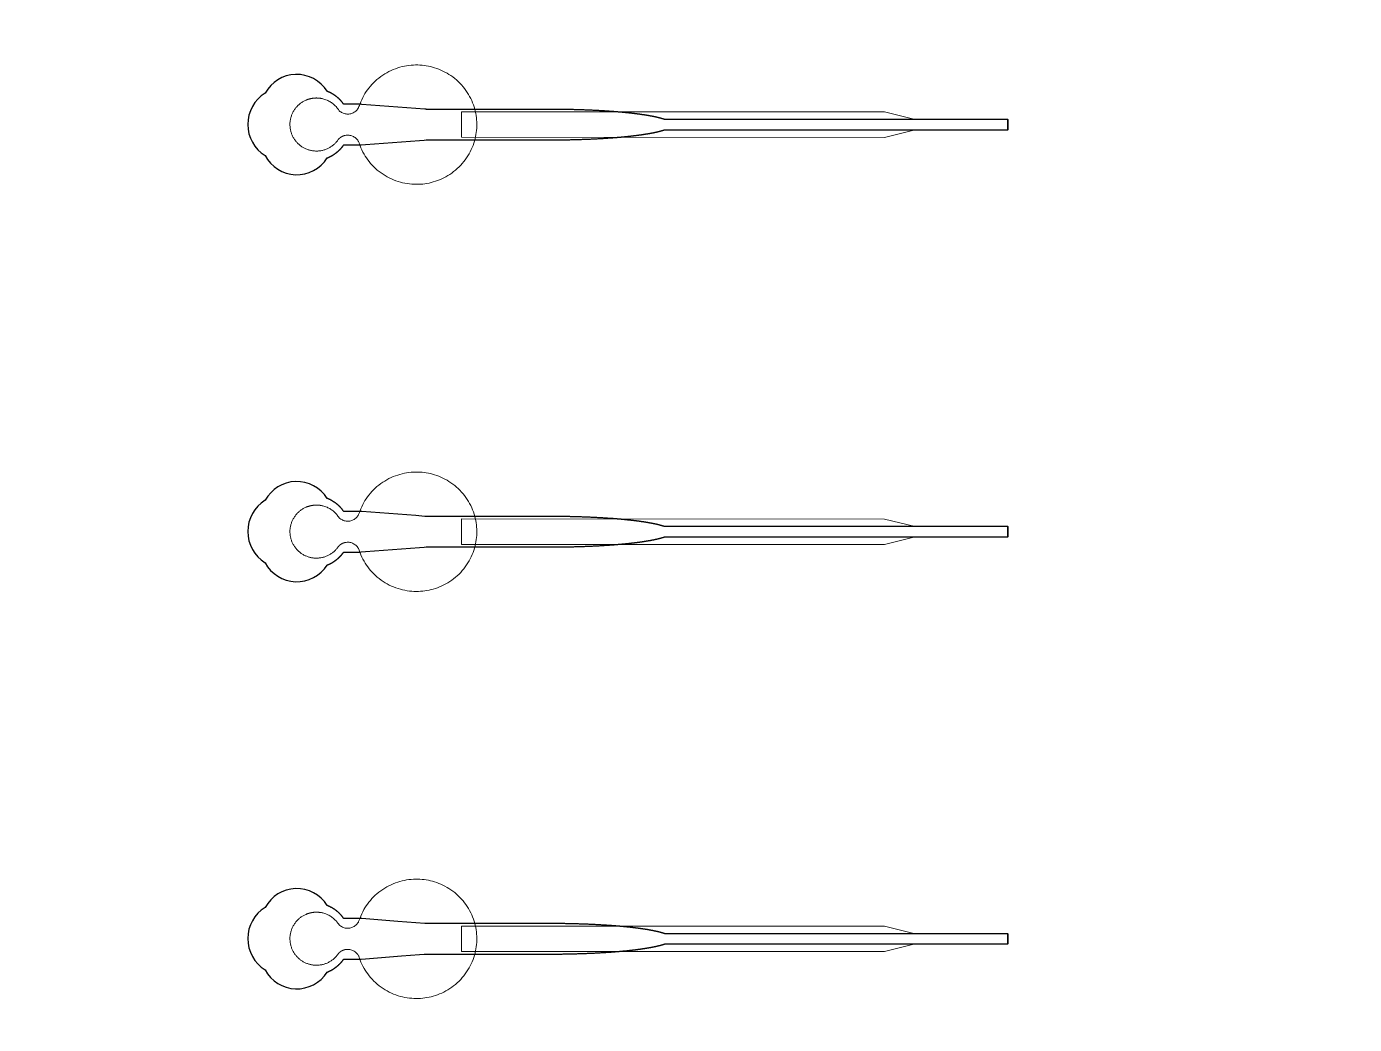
# Model space of a CAD drawing. Header units: inches. Extents: x -52997 to 52003, y -52254 to 52746.
# Drawn here: x 5746 to 12272, y 3389 to 8292 of the extents above; entities that cross this region are included whole.
import ezdxf

# ---------------------------------------------------------------- set-up
doc = ezdxf.new("R2010")
doc.units = ezdxf.units.IN
doc.header["$MEASUREMENT"] = 0
doc.layers.add('1', color=1, linetype='Continuous')
doc.layers.add('2', color=140, linetype='Continuous', lineweight=0)
doc.layers.add('3', color=90, linetype='Continuous', lineweight=0)

msp = doc.modelspace()

# ---------------------------------------------------------------- linework, layer by layer
at = {"layer": '1'}
for points in [[(-16283.4, -47485.7), (0, -47485.7), (16283.4, -47485.7, 5.999107)], [(-16250, -47285.7), (0, -47285.7), (16250, -47285.7, 5.986812)], [(-13685.8, -45485.7), (0, -45485.7), (13685.8, -45485.7, 6.794322)], [(7223.3, 7646.4), (7223.6, 7646.6), (7224.4, 7646.9), (7225.3, 7647.2), (7226.1, 7647.6), (7227, 7647.9), (7227.8, 7648.2), (7228.7, 7648.6), (7229.5, 7649), (7230.4, 7649.3), (7231.2, 7649.7), (7232.1, 7650.1), (7232.9, 7650.5), (7233.8, 7650.9), (7234.6, 7651.3), (7235.5, 7651.7), (7236.4, 7652.1), (7237.2, 7652.5), (7238.1, 7652.9), (7238.9, 7653.4), (7239.8, 7653.8), (7240.6, 7654.2), (7241.5, 7654.7), (7242.4, 7655.1), (7243.2, 7655.6), (7244.1, 7656.1), (7244.9, 7656.5), (7245.8, 7657), (7246.6, 7657.5), (7247.5, 7658), (7248.4, 7658.5), (7249.2, 7659), (7250.1, 7659.5), (7250.9, 7660), (7251.8, 7660.5), (7252.6, 7661), (7253.5, 7661.6), (7254.3, 7662.1), (7255.2, 7662.7), (7256, 7663.2), (7256.8, 7663.8), (7257.7, 7664.3), (7258.5, 7664.9), (7259.4, 7665.4), (7260.2, 7666), (7261, 7666.6), (7261.8, 7667.2), (7262.7, 7667.8), (7263.5, 7668.4), (7264.3, 7669), (7265.1, 7669.6), (7266, 7670.2), (7266.8, 7670.8), (7267.6, 7671.4), (7268.4, 7672), (7269.2, 7672.7), (7270, 7673.3), (7270.8, 7673.9), (7271.6, 7674.6), (7272.4, 7675.2), (7273.2, 7675.9), (7274, 7676.5), (7274.7, 7677.2), (7275.5, 7677.8), (7276.3, 7678.5), (7277, 7679.2), (7277.8, 7679.9), (7278.6, 7680.5), (7279.3, 7681.2), (7280.1, 7681.9), (7280.8, 7682.6), (7281.6, 7683.3), (7282.3, 7684), (7283, 7684.7), (7283.8, 7685.4), (7284.5, 7686.1), (7285.2, 7686.8), (7285.9, 7687.5), (7286.6, 7688.3), (7287.3, 7689), (7288, 7689.7), (7288.7, 7690.4), (7289.4, 7691.2), (7290.1, 7691.9), (7290.8, 7692.6), (7291.5, 7693.4), (7292.1, 7694.1), (7292.8, 7694.8), (7293.5, 7695.6), (7294.1, 7696.3), (7294.8, 7697.1), (7295.4, 7697.8), (7296, 7698.6), (7296.7, 7699.3), (7297.3, 7700.1), (7297.9, 7700.9), (7298.5, 7701.6), (7299.1, 7702.4), (7299.7, 7703.1), (7300.3, 7703.9), (7300.9, 7704.7), (7301.5, 7705.4), (7302, 7706.2), (7302.6, 7707), (7303.2, 7707.7), (7303.7, 7708.5), (7304.3, 7709.3), (7304.8, 7710), (7348.4, 7710), (7370.2, 7710), (7381.1, 7710), (7383.8, 7710), (7385.2, 7710), (7385.2, 7710), (7385.2, 7710), (7385.2, 7710), (7385.2, 7710), (7385.2, 7710.1), (7385.3, 7710.1), (7385.7, 7710.1), (7386.4, 7710.1), (7387.7, 7710.2), (7390.5, 7710.5), (7412.6, 7712.1), (7589.2, 7725.7), (7677.6, 7732.5), (7699.6, 7734.2), (7710.7, 7735), (7711, 7735), (7711.1, 7735), (7711.1, 7735), (7711.2, 7735), (7711.3, 7735), (7711.7, 7735), (7972.2, 7735), (7978.4, 7735), (7991, 7735), (8091.5, 7735), (8292.5, 7735), (8305.1, 7735), (8311.4, 7735), (8314.5, 7735), (8316.1, 7735), (8316.5, 7735), (8316.7, 7735), (8316.8, 7735), (8316.8, 7735), (8316.9, 7735), (8316.9, 7735), (8317.4, 7735), (8322, 7735.1), (8326.6, 7735.1), (8331.3, 7735.1), (8335.9, 7735.1), (8340.5, 7735.1), (8345.2, 7735.1), (8349.9, 7735.2), (8354.5, 7735.2), (8359.2, 7735.2), (8363.9, 7735.3), (8368.6, 7735.3), (8373.4, 7735.4), (8378.1, 7735.4), (8382.8, 7735.5), (8387.6, 7735.6), (8392.4, 7735.6), (8397.1, 7735.7), (8401.9, 7735.8), (8406.7, 7735.9), (8411.5, 7736), (8416.3, 7736.1), (8421.1, 7736.2), (8425.9, 7736.3), (8430.7, 7736.4), (8435.5, 7736.5), (8440.3, 7736.7), (8445.1, 7736.8), (8450, 7736.9), (8454.8, 7737.1), (8459.6, 7737.2), (8464.5, 7737.4), (8469.3, 7737.5), (8474.1, 7737.7), (8479, 7737.8), (8483.8, 7738), (8488.6, 7738.2), (8493.5, 7738.4), (8498.3, 7738.6), (8503.1, 7738.8), (8507.9, 7739), (8512.7, 7739.2), (8517.5, 7739.4), (8522.4, 7739.6), (8527.1, 7739.8), (8531.9, 7740), (8536.7, 7740.3), (8541.5, 7740.5), (8546.3, 7740.7), (8551, 7741), (8555.8, 7741.3), (8560.5, 7741.5), (8565.3, 7741.8), (8570, 7742), (8574.7, 7742.3), (8579.4, 7742.6), (8584.1, 7742.9), (8588.7, 7743.2), (8593.4, 7743.5), (8598, 7743.8), (8602.6, 7744.1), (8607.2, 7744.4), (8611.8, 7744.7), (8616.4, 7745.1), (8618.7, 7745.2), (8621, 7745.4), (8623.2, 7745.6), (8625.5, 7745.7), (8627.8, 7745.9), (8630, 7746.1), (8632.3, 7746.2), (8634.5, 7746.4), (8636.8, 7746.6), (8639, 7746.8), (8641.2, 7747), (8643.4, 7747.1), (8645.7, 7747.3), (8647.9, 7747.5), (8650.1, 7747.7), (8652.3, 7747.9), (8654.5, 7748.1), (8656.7, 7748.2), (8658.9, 7748.4), (8661.1, 7748.6), (8663.2, 7748.8), (8665.4, 7749), (8667.6, 7749.2), (8669.7, 7749.4), (8671.9, 7749.6), (8674, 7749.8), (8676.1, 7750), (8678.3, 7750.2), (8680.4, 7750.4), (8682.5, 7750.6), (8684.6, 7750.8), (8686.7, 7751), (8688.8, 7751.2), (8690.9, 7751.4), (8693, 7751.6), (8695.1, 7751.8), (8697.2, 7752), (8699.2, 7752.3), (8701.3, 7752.5), (8703.3, 7752.7), (8705.4, 7752.9), (8707.4, 7753.1), (8709.4, 7753.3), (8711.5, 7753.6), (8713.5, 7753.8), (8715.5, 7754), (8717.5, 7754.2), (8719.5, 7754.4), (8721.4, 7754.7), (8723.4, 7754.9), (8725.4, 7755.1), (8727.3, 7755.3), (8729.3, 7755.6), (8731.2, 7755.8), (8733.2, 7756), (8735.1, 7756.3), (8737, 7756.5), (8738.9, 7756.7), (8740.8, 7757), (8742.7, 7757.2), (8744.6, 7757.5), (8746.4, 7757.7), (8748.3, 7757.9), (8750.2, 7758.2), (8752, 7758.4), (8753.9, 7758.7), (8755.7, 7758.9), (8757.5, 7759.1), (8759.3, 7759.4), (8761.1, 7759.6), (8762.9, 7759.9), (8764.7, 7760.1), (8766.5, 7760.4), (8768.2, 7760.6), (8770, 7760.9), (8771.7, 7761.1), (8773.5, 7761.4), (8775.2, 7761.7), (8776.9, 7761.9), (8778.6, 7762.2), (8780.3, 7762.4), (8782, 7762.7), (8783.7, 7762.9), (8785.4, 7763.2), (8787.1, 7763.5), (8788.7, 7763.7), (8790.4, 7764), (8792, 7764.2), (8793.6, 7764.5), (8795.2, 7764.8), (8796.8, 7765), (8798.4, 7765.3), (8800, 7765.6), (8801.6, 7765.8), (8803.1, 7766.1), (8804.7, 7766.4), (8806.2, 7766.7), (8807.8, 7766.9), (8809.3, 7767.2), (8810.8, 7767.5), (8812.3, 7767.7), (8813.8, 7768), (8815.3, 7768.3), (8816.8, 7768.6), (8818.2, 7768.8), (8819.7, 7769.1), (8821.1, 7769.4), (8822.5, 7769.7), (8823.9, 7770), (8825.4, 7770.2), (8826.8, 7770.5), (8828.1, 7770.8), (8829.5, 7771.1), (8830.9, 7771.4), (8832.2, 7771.6), (8833.6, 7771.9), (8834.9, 7772.2), (8836.2, 7772.5), (8837.6, 7772.8), (8838.9, 7773.1), (8840.1, 7773.4), (8841.4, 7773.6), (8842.7, 7773.9), (8843.9, 7774.2), (8845.2, 7774.5), (8846.4, 7774.8), (8847.7, 7775.1), (8848.9, 7775.4), (8850.1, 7775.7), (8851.3, 7776), (8852.4, 7776.2), (8853.6, 7776.5), (8854.8, 7776.8), (8855.9, 7777.1), (8857.1, 7777.4), (8858.2, 7777.7), (8859.3, 7778), (8860.4, 7778.3), (8861.5, 7778.6), (8862.6, 7778.9), (8863.7, 7779.2), (8864.7, 7779.5), (8865.8, 7779.8), (8866.8, 7780.1), (8867.8, 7780.4), (8868.9, 7780.7), (8869.9, 7781), (8870.9, 7781.2), (8871.8, 7781.5), (8872.8, 7781.8), (8873.8, 7782.1), (8874.7, 7782.4), (8875.7, 7782.7), (8876.6, 7783), (8877.5, 7783.3), (8878.4, 7783.6), (8879.3, 7783.9), (8880.2, 7784.2), (8881.1, 7784.5), (8882.5, 7785), (10568.1, 7784.8), (10568.1, 7835), (8882.5, 7835), (8882.3, 7835.1), (8881.4, 7835.4), (8880.5, 7835.8), (8879.7, 7836.1), (8878.8, 7836.4), (8877.9, 7836.7), (8876.9, 7837), (8876, 7837.3), (8875.1, 7837.6), (8874.1, 7837.8), (8873.2, 7838.1), (8872.2, 7838.4), (8871.2, 7838.7), (8870.2, 7839), (8869.2, 7839.3), (8868.2, 7839.6), (8867.2, 7839.9), (8866.1, 7840.2), (8865.1, 7840.5), (8864, 7840.8), (8862.9, 7841.1), (8861.9, 7841.4), (8860.8, 7841.7), (8859.7, 7842), (8858.5, 7842.3), (8857.4, 7842.6), (8856.3, 7842.9), (8855.1, 7843.2), (8854, 7843.5), (8852.8, 7843.8), (8851.6, 7844.1), (8850.4, 7844.4), (8849.2, 7844.6), (8848, 7844.9), (8846.8, 7845.2), (8845.6, 7845.5), (8844.3, 7845.8), (8843, 7846.1), (8841.8, 7846.4), (8840.5, 7846.7), (8839.2, 7847), (8837.9, 7847.2), (8836.6, 7847.5), (8835.3, 7847.8), (8833.9, 7848.1), (8832.6, 7848.4), (8831.2, 7848.7), (8829.9, 7848.9), (8828.5, 7849.2), (8827.1, 7849.5), (8825.7, 7849.8), (8824.3, 7850.1), (8822.9, 7850.3), (8821.5, 7850.6), (8820, 7850.9), (8818.6, 7851.2), (8817.1, 7851.5), (8815.6, 7851.7), (8814.2, 7852), (8812.7, 7852.3), (8811.2, 7852.6), (8809.6, 7852.8), (8808.1, 7853.1), (8806.6, 7853.4), (8805, 7853.7), (8803.5, 7853.9), (8801.9, 7854.2), (8800.4, 7854.5), (8798.8, 7854.7), (8797.2, 7855), (8795.6, 7855.3), (8794, 7855.5), (8792.3, 7855.8), (8790.7, 7856.1), (8789.1, 7856.3), (8787.4, 7856.6), (8785.8, 7856.8), (8784.1, 7857.1), (8782.4, 7857.4), (8780.7, 7857.6), (8779, 7857.9), (8777.3, 7858.1), (8775.6, 7858.4), (8773.8, 7858.6), (8772.1, 7858.9), (8770.4, 7859.2), (8768.6, 7859.4), (8766.8, 7859.7), (8765.1, 7859.9), (8763.3, 7860.2), (8761.5, 7860.4), (8759.7, 7860.7), (8757.9, 7860.9), (8756.1, 7861.1), (8754.2, 7861.4), (8752.4, 7861.6), (8750.5, 7861.9), (8748.7, 7862.1), (8746.8, 7862.4), (8745, 7862.6), (8743.1, 7862.8), (8741.2, 7863.1), (8739.3, 7863.3), (8737.4, 7863.5), (8735.5, 7863.8), (8733.5, 7864), (8731.6, 7864.2), (8729.7, 7864.5), (8727.7, 7864.7), (8725.8, 7864.9), (8723.8, 7865.2), (8721.8, 7865.4), (8719.9, 7865.6), (8717.9, 7865.8), (8715.9, 7866.1), (8713.9, 7866.3), (8711.9, 7866.5), (8709.9, 7866.7), (8707.8, 7866.9), (8705.8, 7867.2), (8703.8, 7867.4), (8701.7, 7867.6), (8699.7, 7867.8), (8697.6, 7868), (8695.5, 7868.2), (8693.5, 7868.4), (8691.4, 7868.6), (8689.3, 7868.9), (8687.2, 7869.1), (8685.1, 7869.3), (8683, 7869.5), (8680.9, 7869.7), (8678.8, 7869.9), (8676.6, 7870.1), (8674.5, 7870.3), (8672.4, 7870.5), (8670.2, 7870.7), (8668.1, 7870.9), (8665.9, 7871.1), (8663.7, 7871.2), (8661.6, 7871.4), (8659.4, 7871.6), (8657.2, 7871.8), (8655, 7872), (8652.8, 7872.2), (8650.6, 7872.4), (8648.4, 7872.6), (8646.2, 7872.7), (8644, 7872.9), (8641.8, 7873.1), (8639.6, 7873.3), (8637.3, 7873.5), (8635.1, 7873.6), (8632.8, 7873.8), (8630.6, 7874), (8628.4, 7874.2), (8626.1, 7874.3), (8623.8, 7874.5), (8621.6, 7874.7), (8619.3, 7874.8), (8614.8, 7875.2), (8610.2, 7875.5), (8605.6, 7875.8), (8601, 7876.1), (8596.4, 7876.4), (8591.8, 7876.7), (8587.1, 7877), (8582.5, 7877.3), (8577.8, 7877.6), (8573.1, 7877.9), (8568.4, 7878.1), (8563.7, 7878.4), (8559, 7878.7), (8554.2, 7878.9), (8549.5, 7879.2), (8544.8, 7879.4), (8540, 7879.7), (8535.3, 7879.9), (8530.5, 7880.1), (8525.7, 7880.4), (8520.9, 7880.6), (8516.1, 7880.8), (8511.3, 7881), (8506.6, 7881.2), (8501.8, 7881.4), (8496.9, 7881.6), (8492.1, 7881.8), (8487.3, 7882), (8482.5, 7882.1), (8477.7, 7882.3), (8472.9, 7882.5), (8468.1, 7882.6), (8463.3, 7882.8), (8458.5, 7882.9), (8453.7, 7883.1), (8448.9, 7883.2), (8444.1, 7883.3), (8439.3, 7883.5), (8434.5, 7883.6), (8429.7, 7883.7), (8424.9, 7883.8), (8420.1, 7883.9), (8415.4, 7884), (8410.6, 7884.1), (8405.8, 7884.2), (8401.1, 7884.3), (8396.3, 7884.4), (8391.6, 7884.5), (8386.9, 7884.5), (8382.1, 7884.6), (8377.4, 7884.7), (8372.7, 7884.7), (8368, 7884.8), (8363.4, 7884.8), (8358.7, 7884.9), (8354, 7884.9), (8349.4, 7884.9), (8344.8, 7885), (8340.1, 7885), (8335.5, 7885), (8330.9, 7885), (8328.6, 7885), (8328.1, 7885), (8327.8, 7885), (8327.6, 7885), (8327.4, 7885), (8325.8, 7885), (8319.5, 7885), (8306.7, 7885), (8255.7, 7885), (8051.8, 7885), (8000.8, 7885), (7975.3, 7885), (7968.9, 7885), (7967.3, 7885), (7711.6, 7885), (7711.2, 7885), (7711.1, 7885), (7711.1, 7885), (7711.1, 7885), (7711, 7885), (7710.6, 7885.1), (7709.3, 7885.2), (7703.7, 7885.6), (7659.6, 7889), (7571.3, 7895.8), (7394.6, 7909.3), (7389.1, 7909.8), (7386.3, 7910), (7385.6, 7910), (7385.3, 7910), (7385.2, 7910), (7385.2, 7910), (7385.2, 7910), (7385.2, 7910), (7385.2, 7910), (7385.1, 7910), (7384.8, 7910), (7382.1, 7910), (7376.6, 7910), (7365.7, 7910), (7343.9, 7910), (7322.1, 7910), (7311.3, 7910), (7305.8, 7910), (7305.1, 7910), (7305, 7910), (7304.9, 7910), (7304.8, 7910), (7304.8, 7910), (7304.8, 7910), (7304.8, 7910.1), (7304.4, 7910.6), (7303.6, 7911.8), (7302.8, 7912.9), (7302, 7914), (7301.1, 7915.1), (7300.3, 7916.2), (7299.4, 7917.4), (7298.5, 7918.5), (7297.6, 7919.6), (7296.7, 7920.7), (7295.8, 7921.8), (7294.9, 7922.9), (7294, 7924), (7293, 7925.1), (7292, 7926.2), (7291.1, 7927.3), (7290.1, 7928.3), (7289.1, 7929.4), (7288.1, 7930.5), (7287, 7931.6), (7286, 7932.6), (7284.9, 7933.7), (7283.9, 7934.7), (7282.8, 7935.8), (7281.7, 7936.8), (7280.6, 7937.8), (7279.5, 7938.9), (7278.4, 7939.9), (7277.3, 7940.9), (7276.1, 7941.9), (7274.9, 7942.9), (7273.8, 7943.9), (7272.6, 7944.9), (7271.4, 7945.8), (7270.2, 7946.8), (7269, 7947.7), (7267.8, 7948.7), (7266.6, 7949.6), (7265.3, 7950.6), (7264.1, 7951.5), (7262.8, 7952.4), (7261.5, 7953.3), (7260.3, 7954.2), (7259, 7955.1), (7257.7, 7955.9), (7256.4, 7956.8), (7255.1, 7957.6), (7253.7, 7958.5), (7252.4, 7959.3), (7251.1, 7960.1), (7249.7, 7960.9), (7248.4, 7961.7), (7247, 7962.5), (7245.7, 7963.2), (7244.3, 7964), (7242.9, 7964.7), (7241.5, 7965.5), (7240.1, 7966.2), (7238.8, 7966.9), (7237.4, 7967.6), (7235.9, 7968.2), (7234.5, 7968.9), (7233.1, 7969.6), (7231.7, 7970.2), (7230.3, 7970.8), (7228.9, 7971.4), (7227.4, 7972), (7226, 7972.6), (7224.6, 7973.2), (7223.3, 7973.6, 0.576044), (6918.8, 7964.3, 0.560065), (6918.8, 7657.8, 0.578435)], [(7223.3, 5646.4), (7223.6, 5646.6), (7224.4, 5646.9), (7225.3, 5647.2), (7226.1, 5647.6), (7227, 5647.9), (7227.8, 5648.2), (7228.7, 5648.6), (7229.5, 5649), (7230.4, 5649.3), (7231.2, 5649.7), (7232.1, 5650.1), (7232.9, 5650.5), (7233.8, 5650.9), (7234.6, 5651.3), (7235.5, 5651.7), (7236.4, 5652.1), (7237.2, 5652.5), (7238.1, 5652.9), (7238.9, 5653.4), (7239.8, 5653.8), (7240.6, 5654.2), (7241.5, 5654.7), (7242.4, 5655.1), (7243.2, 5655.6), (7244.1, 5656.1), (7244.9, 5656.5), (7245.8, 5657), (7246.6, 5657.5), (7247.5, 5658), (7248.4, 5658.5), (7249.2, 5659), (7250.1, 5659.5), (7250.9, 5660), (7251.8, 5660.5), (7252.6, 5661), (7253.5, 5661.6), (7254.3, 5662.1), (7255.2, 5662.7), (7256, 5663.2), (7256.8, 5663.8), (7257.7, 5664.3), (7258.5, 5664.9), (7259.4, 5665.4), (7260.2, 5666), (7261, 5666.6), (7261.8, 5667.2), (7262.7, 5667.8), (7263.5, 5668.4), (7264.3, 5669), (7265.1, 5669.6), (7266, 5670.2), (7266.8, 5670.8), (7267.6, 5671.4), (7268.4, 5672), (7269.2, 5672.7), (7270, 5673.3), (7270.8, 5673.9), (7271.6, 5674.6), (7272.4, 5675.2), (7273.2, 5675.9), (7274, 5676.5), (7274.7, 5677.2), (7275.5, 5677.8), (7276.3, 5678.5), (7277, 5679.2), (7277.8, 5679.9), (7278.6, 5680.5), (7279.3, 5681.2), (7280.1, 5681.9), (7280.8, 5682.6), (7281.6, 5683.3), (7282.3, 5684), (7283, 5684.7), (7283.8, 5685.4), (7284.5, 5686.1), (7285.2, 5686.8), (7285.9, 5687.5), (7286.6, 5688.3), (7287.3, 5689), (7288, 5689.7), (7288.7, 5690.4), (7289.4, 5691.2), (7290.1, 5691.9), (7290.8, 5692.6), (7291.5, 5693.4), (7292.1, 5694.1), (7292.8, 5694.8), (7293.5, 5695.6), (7294.1, 5696.3), (7294.8, 5697.1), (7295.4, 5697.8), (7296, 5698.6), (7296.7, 5699.3), (7297.3, 5700.1), (7297.9, 5700.9), (7298.5, 5701.6), (7299.1, 5702.4), (7299.7, 5703.1), (7300.3, 5703.9), (7300.9, 5704.7), (7301.5, 5705.4), (7302, 5706.2), (7302.6, 5707), (7303.2, 5707.7), (7303.7, 5708.5), (7304.3, 5709.3), (7304.8, 5710), (7348.4, 5710), (7370.2, 5710), (7381.1, 5710), (7383.8, 5710), (7385.2, 5710), (7385.2, 5710), (7385.2, 5710), (7385.2, 5710), (7385.2, 5710), (7385.2, 5710.1), (7385.3, 5710.1), (7385.7, 5710.1), (7386.4, 5710.1), (7387.7, 5710.2), (7390.5, 5710.5), (7412.6, 5712.1), (7589.2, 5725.7), (7677.6, 5732.5), (7699.6, 5734.2), (7710.7, 5735), (7711, 5735), (7711.1, 5735), (7711.1, 5735), (7711.2, 5735), (7711.3, 5735), (7711.7, 5735), (7972.2, 5735), (7978.4, 5735), (7991, 5735), (8091.5, 5735), (8292.5, 5735), (8305.1, 5735), (8311.4, 5735), (8314.5, 5735), (8316.1, 5735), (8316.5, 5735), (8316.7, 5735), (8316.8, 5735), (8316.8, 5735), (8316.9, 5735), (8316.9, 5735), (8317.4, 5735), (8322, 5735.1), (8326.6, 5735.1), (8331.3, 5735.1), (8335.9, 5735.1), (8340.5, 5735.1), (8345.2, 5735.1), (8349.9, 5735.2), (8354.5, 5735.2), (8359.2, 5735.2), (8363.9, 5735.3), (8368.6, 5735.3), (8373.4, 5735.4), (8378.1, 5735.4), (8382.8, 5735.5), (8387.6, 5735.6), (8392.4, 5735.6), (8397.1, 5735.7), (8401.9, 5735.8), (8406.7, 5735.9), (8411.5, 5736), (8416.3, 5736.1), (8421.1, 5736.2), (8425.9, 5736.3), (8430.7, 5736.4), (8435.5, 5736.5), (8440.3, 5736.7), (8445.1, 5736.8), (8450, 5736.9), (8454.8, 5737.1), (8459.6, 5737.2), (8464.5, 5737.4), (8469.3, 5737.5), (8474.1, 5737.7), (8479, 5737.8), (8483.8, 5738), (8488.6, 5738.2), (8493.5, 5738.4), (8498.3, 5738.6), (8503.1, 5738.8), (8507.9, 5739), (8512.7, 5739.2), (8517.5, 5739.4), (8522.4, 5739.6), (8527.1, 5739.8), (8531.9, 5740), (8536.7, 5740.3), (8541.5, 5740.5), (8546.3, 5740.7), (8551, 5741), (8555.8, 5741.3), (8560.5, 5741.5), (8565.3, 5741.8), (8570, 5742), (8574.7, 5742.3), (8579.4, 5742.6), (8584.1, 5742.9), (8588.7, 5743.2), (8593.4, 5743.5), (8598, 5743.8), (8602.6, 5744.1), (8607.2, 5744.4), (8611.8, 5744.7), (8616.4, 5745.1), (8618.7, 5745.2), (8621, 5745.4), (8623.2, 5745.6), (8625.5, 5745.7), (8627.8, 5745.9), (8630, 5746.1), (8632.3, 5746.2), (8634.5, 5746.4), (8636.8, 5746.6), (8639, 5746.8), (8641.2, 5747), (8643.4, 5747.1), (8645.7, 5747.3), (8647.9, 5747.5), (8650.1, 5747.7), (8652.3, 5747.9), (8654.5, 5748.1), (8656.7, 5748.2), (8658.9, 5748.4), (8661.1, 5748.6), (8663.2, 5748.8), (8665.4, 5749), (8667.6, 5749.2), (8669.7, 5749.4), (8671.9, 5749.6), (8674, 5749.8), (8676.1, 5750), (8678.3, 5750.2), (8680.4, 5750.4), (8682.5, 5750.6), (8684.6, 5750.8), (8686.7, 5751), (8688.8, 5751.2), (8690.9, 5751.4), (8693, 5751.6), (8695.1, 5751.8), (8697.2, 5752), (8699.2, 5752.3), (8701.3, 5752.5), (8703.3, 5752.7), (8705.4, 5752.9), (8707.4, 5753.1), (8709.4, 5753.3), (8711.5, 5753.6), (8713.5, 5753.8), (8715.5, 5754), (8717.5, 5754.2), (8719.5, 5754.4), (8721.4, 5754.7), (8723.4, 5754.9), (8725.4, 5755.1), (8727.3, 5755.3), (8729.3, 5755.6), (8731.2, 5755.8), (8733.2, 5756), (8735.1, 5756.3), (8737, 5756.5), (8738.9, 5756.7), (8740.8, 5757), (8742.7, 5757.2), (8744.6, 5757.5), (8746.4, 5757.7), (8748.3, 5757.9), (8750.2, 5758.2), (8752, 5758.4), (8753.9, 5758.7), (8755.7, 5758.9), (8757.5, 5759.1), (8759.3, 5759.4), (8761.1, 5759.6), (8762.9, 5759.9), (8764.7, 5760.1), (8766.5, 5760.4), (8768.2, 5760.6), (8770, 5760.9), (8771.7, 5761.1), (8773.5, 5761.4), (8775.2, 5761.7), (8776.9, 5761.9), (8778.6, 5762.2), (8780.3, 5762.4), (8782, 5762.7), (8783.7, 5762.9), (8785.4, 5763.2), (8787.1, 5763.5), (8788.7, 5763.7), (8790.4, 5764), (8792, 5764.2), (8793.6, 5764.5), (8795.2, 5764.8), (8796.8, 5765), (8798.4, 5765.3), (8800, 5765.6), (8801.6, 5765.8), (8803.1, 5766.1), (8804.7, 5766.4), (8806.2, 5766.7), (8807.8, 5766.9), (8809.3, 5767.2), (8810.8, 5767.5), (8812.3, 5767.7), (8813.8, 5768), (8815.3, 5768.3), (8816.8, 5768.6), (8818.2, 5768.8), (8819.7, 5769.1), (8821.1, 5769.4), (8822.5, 5769.7), (8823.9, 5770), (8825.4, 5770.2), (8826.8, 5770.5), (8828.1, 5770.8), (8829.5, 5771.1), (8830.9, 5771.4), (8832.2, 5771.6), (8833.6, 5771.9), (8834.9, 5772.2), (8836.2, 5772.5), (8837.6, 5772.8), (8838.9, 5773.1), (8840.1, 5773.4), (8841.4, 5773.6), (8842.7, 5773.9), (8843.9, 5774.2), (8845.2, 5774.5), (8846.4, 5774.8), (8847.7, 5775.1), (8848.9, 5775.4), (8850.1, 5775.7), (8851.3, 5776), (8852.4, 5776.2), (8853.6, 5776.5), (8854.8, 5776.8), (8855.9, 5777.1), (8857.1, 5777.4), (8858.2, 5777.7), (8859.3, 5778), (8860.4, 5778.3), (8861.5, 5778.6), (8862.6, 5778.9), (8863.7, 5779.2), (8864.7, 5779.5), (8865.8, 5779.8), (8866.8, 5780.1), (8867.8, 5780.4), (8868.9, 5780.7), (8869.9, 5781), (8870.9, 5781.2), (8871.8, 5781.5), (8872.8, 5781.8), (8873.8, 5782.1), (8874.7, 5782.4), (8875.7, 5782.7), (8876.6, 5783), (8877.5, 5783.3), (8878.4, 5783.6), (8879.3, 5783.9), (8880.2, 5784.2), (8881.1, 5784.5), (8882.5, 5785), (10568.1, 5784.8), (10568.1, 5835), (8882.5, 5835), (8882.3, 5835.1), (8881.4, 5835.4), (8880.5, 5835.8), (8879.7, 5836.1), (8878.8, 5836.4), (8877.9, 5836.7), (8876.9, 5837), (8876, 5837.3), (8875.1, 5837.6), (8874.1, 5837.8), (8873.2, 5838.1), (8872.2, 5838.4), (8871.2, 5838.7), (8870.2, 5839), (8869.2, 5839.3), (8868.2, 5839.6), (8867.2, 5839.9), (8866.1, 5840.2), (8865.1, 5840.5), (8864, 5840.8), (8862.9, 5841.1), (8861.9, 5841.4), (8860.8, 5841.7), (8859.7, 5842), (8858.5, 5842.3), (8857.4, 5842.6), (8856.3, 5842.9), (8855.1, 5843.2), (8854, 5843.5), (8852.8, 5843.8), (8851.6, 5844.1), (8850.4, 5844.4), (8849.2, 5844.6), (8848, 5844.9), (8846.8, 5845.2), (8845.6, 5845.5), (8844.3, 5845.8), (8843, 5846.1), (8841.8, 5846.4), (8840.5, 5846.7), (8839.2, 5847), (8837.9, 5847.2), (8836.6, 5847.5), (8835.3, 5847.8), (8833.9, 5848.1), (8832.6, 5848.4), (8831.2, 5848.7), (8829.9, 5848.9), (8828.5, 5849.2), (8827.1, 5849.5), (8825.7, 5849.8), (8824.3, 5850.1), (8822.9, 5850.3), (8821.5, 5850.6), (8820, 5850.9), (8818.6, 5851.2), (8817.1, 5851.5), (8815.6, 5851.7), (8814.2, 5852), (8812.7, 5852.3), (8811.2, 5852.6), (8809.6, 5852.8), (8808.1, 5853.1), (8806.6, 5853.4), (8805, 5853.7), (8803.5, 5853.9), (8801.9, 5854.2), (8800.4, 5854.5), (8798.8, 5854.7), (8797.2, 5855), (8795.6, 5855.3), (8794, 5855.5), (8792.3, 5855.8), (8790.7, 5856.1), (8789.1, 5856.3), (8787.4, 5856.6), (8785.8, 5856.8), (8784.1, 5857.1), (8782.4, 5857.4), (8780.7, 5857.6), (8779, 5857.9), (8777.3, 5858.1), (8775.6, 5858.4), (8773.8, 5858.6), (8772.1, 5858.9), (8770.4, 5859.2), (8768.6, 5859.4), (8766.8, 5859.7), (8765.1, 5859.9), (8763.3, 5860.2), (8761.5, 5860.4), (8759.7, 5860.7), (8757.9, 5860.9), (8756.1, 5861.1), (8754.2, 5861.4), (8752.4, 5861.6), (8750.5, 5861.9), (8748.7, 5862.1), (8746.8, 5862.4), (8745, 5862.6), (8743.1, 5862.8), (8741.2, 5863.1), (8739.3, 5863.3), (8737.4, 5863.5), (8735.5, 5863.8), (8733.5, 5864), (8731.6, 5864.2), (8729.7, 5864.5), (8727.7, 5864.7), (8725.8, 5864.9), (8723.8, 5865.2), (8721.8, 5865.4), (8719.9, 5865.6), (8717.9, 5865.8), (8715.9, 5866.1), (8713.9, 5866.3), (8711.9, 5866.5), (8709.9, 5866.7), (8707.8, 5866.9), (8705.8, 5867.2), (8703.8, 5867.4), (8701.7, 5867.6), (8699.7, 5867.8), (8697.6, 5868), (8695.5, 5868.2), (8693.5, 5868.4), (8691.4, 5868.6), (8689.3, 5868.9), (8687.2, 5869.1), (8685.1, 5869.3), (8683, 5869.5), (8680.9, 5869.7), (8678.8, 5869.9), (8676.6, 5870.1), (8674.5, 5870.3), (8672.4, 5870.5), (8670.2, 5870.7), (8668.1, 5870.9), (8665.9, 5871.1), (8663.7, 5871.2), (8661.6, 5871.4), (8659.4, 5871.6), (8657.2, 5871.8), (8655, 5872), (8652.8, 5872.2), (8650.6, 5872.4), (8648.4, 5872.6), (8646.2, 5872.7), (8644, 5872.9), (8641.8, 5873.1), (8639.6, 5873.3), (8637.3, 5873.5), (8635.1, 5873.6), (8632.8, 5873.8), (8630.6, 5874), (8628.4, 5874.2), (8626.1, 5874.3), (8623.8, 5874.5), (8621.6, 5874.7), (8619.3, 5874.8), (8614.8, 5875.2), (8610.2, 5875.5), (8605.6, 5875.8), (8601, 5876.1), (8596.4, 5876.4), (8591.8, 5876.7), (8587.1, 5877), (8582.5, 5877.3), (8577.8, 5877.6), (8573.1, 5877.9), (8568.4, 5878.1), (8563.7, 5878.4), (8559, 5878.7), (8554.2, 5878.9), (8549.5, 5879.2), (8544.8, 5879.4), (8540, 5879.7), (8535.3, 5879.9), (8530.5, 5880.1), (8525.7, 5880.4), (8520.9, 5880.6), (8516.1, 5880.8), (8511.3, 5881), (8506.6, 5881.2), (8501.8, 5881.4), (8496.9, 5881.6), (8492.1, 5881.8), (8487.3, 5882), (8482.5, 5882.1), (8477.7, 5882.3), (8472.9, 5882.5), (8468.1, 5882.6), (8463.3, 5882.8), (8458.5, 5882.9), (8453.7, 5883.1), (8448.9, 5883.2), (8444.1, 5883.3), (8439.3, 5883.5), (8434.5, 5883.6), (8429.7, 5883.7), (8424.9, 5883.8), (8420.1, 5883.9), (8415.4, 5884), (8410.6, 5884.1), (8405.8, 5884.2), (8401.1, 5884.3), (8396.3, 5884.4), (8391.6, 5884.5), (8386.9, 5884.5), (8382.1, 5884.6), (8377.4, 5884.7), (8372.7, 5884.7), (8368, 5884.8), (8363.4, 5884.8), (8358.7, 5884.9), (8354, 5884.9), (8349.4, 5884.9), (8344.8, 5885), (8340.1, 5885), (8335.5, 5885), (8330.9, 5885), (8328.6, 5885), (8328.1, 5885), (8327.8, 5885), (8327.6, 5885), (8327.4, 5885), (8325.8, 5885), (8319.5, 5885), (8306.7, 5885), (8255.7, 5885), (8051.8, 5885), (8000.8, 5885), (7975.3, 5885), (7968.9, 5885), (7967.3, 5885), (7711.6, 5885), (7711.2, 5885), (7711.1, 5885), (7711.1, 5885), (7711.1, 5885), (7711, 5885), (7710.6, 5885.1), (7709.3, 5885.2), (7703.7, 5885.6), (7659.6, 5889), (7571.3, 5895.8), (7394.6, 5909.3), (7389.1, 5909.8), (7386.3, 5910), (7385.6, 5910), (7385.3, 5910), (7385.2, 5910), (7385.2, 5910), (7385.2, 5910), (7385.2, 5910), (7385.2, 5910), (7385.1, 5910), (7384.8, 5910), (7382.1, 5910), (7376.6, 5910), (7365.7, 5910), (7343.9, 5910), (7322.1, 5910), (7311.3, 5910), (7305.8, 5910), (7305.1, 5910), (7305, 5910), (7304.9, 5910), (7304.8, 5910), (7304.8, 5910), (7304.8, 5910), (7304.8, 5910.1), (7304.4, 5910.6), (7303.6, 5911.8), (7302.8, 5912.9), (7302, 5914), (7301.1, 5915.1), (7300.3, 5916.2), (7299.4, 5917.4), (7298.5, 5918.5), (7297.6, 5919.6), (7296.7, 5920.7), (7295.8, 5921.8), (7294.9, 5922.9), (7294, 5924), (7293, 5925.1), (7292, 5926.2), (7291.1, 5927.3), (7290.1, 5928.3), (7289.1, 5929.4), (7288.1, 5930.5), (7287, 5931.6), (7286, 5932.6), (7284.9, 5933.7), (7283.9, 5934.7), (7282.8, 5935.8), (7281.7, 5936.8), (7280.6, 5937.8), (7279.5, 5938.9), (7278.4, 5939.9), (7277.3, 5940.9), (7276.1, 5941.9), (7274.9, 5942.9), (7273.8, 5943.9), (7272.6, 5944.9), (7271.4, 5945.8), (7270.2, 5946.8), (7269, 5947.7), (7267.8, 5948.7), (7266.6, 5949.6), (7265.3, 5950.6), (7264.1, 5951.5), (7262.8, 5952.4), (7261.5, 5953.3), (7260.3, 5954.2), (7259, 5955.1), (7257.7, 5955.9), (7256.4, 5956.8), (7255.1, 5957.6), (7253.7, 5958.5), (7252.4, 5959.3), (7251.1, 5960.1), (7249.7, 5960.9), (7248.4, 5961.7), (7247, 5962.5), (7245.7, 5963.2), (7244.3, 5964), (7242.9, 5964.7), (7241.5, 5965.5), (7240.1, 5966.2), (7238.8, 5966.9), (7237.4, 5967.6), (7235.9, 5968.2), (7234.5, 5968.9), (7233.1, 5969.6), (7231.7, 5970.2), (7230.3, 5970.8), (7228.9, 5971.4), (7227.4, 5972), (7226, 5972.6), (7224.6, 5973.2), (7223.3, 5973.6, 0.576044), (6918.8, 5964.3, 0.560065), (6918.8, 5657.8, 0.578435)], [(7223.3, 3646.4), (7223.6, 3646.6), (7224.4, 3646.9), (7225.3, 3647.2), (7226.1, 3647.6), (7227, 3647.9), (7227.8, 3648.2), (7228.7, 3648.6), (7229.5, 3649), (7230.4, 3649.3), (7231.2, 3649.7), (7232.1, 3650.1), (7232.9, 3650.5), (7233.8, 3650.9), (7234.6, 3651.3), (7235.5, 3651.7), (7236.4, 3652.1), (7237.2, 3652.5), (7238.1, 3652.9), (7238.9, 3653.4), (7239.8, 3653.8), (7240.6, 3654.2), (7241.5, 3654.7), (7242.4, 3655.1), (7243.2, 3655.6), (7244.1, 3656.1), (7244.9, 3656.5), (7245.8, 3657), (7246.6, 3657.5), (7247.5, 3658), (7248.4, 3658.5), (7249.2, 3659), (7250.1, 3659.5), (7250.9, 3660), (7251.8, 3660.5), (7252.6, 3661), (7253.5, 3661.6), (7254.3, 3662.1), (7255.2, 3662.7), (7256, 3663.2), (7256.8, 3663.8), (7257.7, 3664.3), (7258.5, 3664.9), (7259.4, 3665.4), (7260.2, 3666), (7261, 3666.6), (7261.8, 3667.2), (7262.7, 3667.8), (7263.5, 3668.4), (7264.3, 3669), (7265.1, 3669.6), (7266, 3670.2), (7266.8, 3670.8), (7267.6, 3671.4), (7268.4, 3672), (7269.2, 3672.7), (7270, 3673.3), (7270.8, 3673.9), (7271.6, 3674.6), (7272.4, 3675.2), (7273.2, 3675.9), (7274, 3676.5), (7274.7, 3677.2), (7275.5, 3677.8), (7276.3, 3678.5), (7277, 3679.2), (7277.8, 3679.9), (7278.6, 3680.5), (7279.3, 3681.2), (7280.1, 3681.9), (7280.8, 3682.6), (7281.6, 3683.3), (7282.3, 3684), (7283, 3684.7), (7283.8, 3685.4), (7284.5, 3686.1), (7285.2, 3686.8), (7285.9, 3687.5), (7286.6, 3688.3), (7287.3, 3689), (7288, 3689.7), (7288.7, 3690.4), (7289.4, 3691.2), (7290.1, 3691.9), (7290.8, 3692.6), (7291.5, 3693.4), (7292.1, 3694.1), (7292.8, 3694.8), (7293.5, 3695.6), (7294.1, 3696.3), (7294.8, 3697.1), (7295.4, 3697.8), (7296, 3698.6), (7296.7, 3699.3), (7297.3, 3700.1), (7297.9, 3700.9), (7298.5, 3701.6), (7299.1, 3702.4), (7299.7, 3703.1), (7300.3, 3703.9), (7300.9, 3704.7), (7301.5, 3705.4), (7302, 3706.2), (7302.6, 3707), (7303.2, 3707.7), (7303.7, 3708.5), (7304.3, 3709.3), (7304.8, 3710), (7348.4, 3710), (7370.2, 3710), (7381.1, 3710), (7383.8, 3710), (7385.2, 3710), (7385.2, 3710), (7385.2, 3710), (7385.2, 3710), (7385.2, 3710), (7385.2, 3710.1), (7385.3, 3710.1), (7385.7, 3710.1), (7386.4, 3710.1), (7387.7, 3710.2), (7390.5, 3710.5), (7412.6, 3712.1), (7589.2, 3725.7), (7677.6, 3732.5), (7699.6, 3734.2), (7710.7, 3735), (7711, 3735), (7711.1, 3735), (7711.1, 3735), (7711.2, 3735), (7711.3, 3735), (7711.7, 3735), (7972.2, 3735), (7978.4, 3735), (7991, 3735), (8091.5, 3735), (8292.5, 3735), (8305.1, 3735), (8311.4, 3735), (8314.5, 3735), (8316.1, 3735), (8316.5, 3735), (8316.7, 3735), (8316.8, 3735), (8316.8, 3735), (8316.9, 3735), (8316.9, 3735), (8317.4, 3735), (8322, 3735.1), (8326.6, 3735.1), (8331.3, 3735.1), (8335.9, 3735.1), (8340.5, 3735.1), (8345.2, 3735.1), (8349.9, 3735.2), (8354.5, 3735.2), (8359.2, 3735.2), (8363.9, 3735.3), (8368.6, 3735.3), (8373.4, 3735.4), (8378.1, 3735.4), (8382.8, 3735.5), (8387.6, 3735.6), (8392.4, 3735.6), (8397.1, 3735.7), (8401.9, 3735.8), (8406.7, 3735.9), (8411.5, 3736), (8416.3, 3736.1), (8421.1, 3736.2), (8425.9, 3736.3), (8430.7, 3736.4), (8435.5, 3736.5), (8440.3, 3736.7), (8445.1, 3736.8), (8450, 3736.9), (8454.8, 3737.1), (8459.6, 3737.2), (8464.5, 3737.4), (8469.3, 3737.5), (8474.1, 3737.7), (8479, 3737.8), (8483.8, 3738), (8488.6, 3738.2), (8493.5, 3738.4), (8498.3, 3738.6), (8503.1, 3738.8), (8507.9, 3739), (8512.7, 3739.2), (8517.5, 3739.4), (8522.4, 3739.6), (8527.1, 3739.8), (8531.9, 3740), (8536.7, 3740.3), (8541.5, 3740.5), (8546.3, 3740.7), (8551, 3741), (8555.8, 3741.3), (8560.5, 3741.5), (8565.3, 3741.8), (8570, 3742), (8574.7, 3742.3), (8579.4, 3742.6), (8584.1, 3742.9), (8588.7, 3743.2), (8593.4, 3743.5), (8598, 3743.8), (8602.6, 3744.1), (8607.2, 3744.4), (8611.8, 3744.7), (8616.4, 3745.1), (8618.7, 3745.2), (8621, 3745.4), (8623.2, 3745.6), (8625.5, 3745.7), (8627.8, 3745.9), (8630, 3746.1), (8632.3, 3746.2), (8634.5, 3746.4), (8636.8, 3746.6), (8639, 3746.8), (8641.2, 3747), (8643.4, 3747.1), (8645.7, 3747.3), (8647.9, 3747.5), (8650.1, 3747.7), (8652.3, 3747.9), (8654.5, 3748.1), (8656.7, 3748.2), (8658.9, 3748.4), (8661.1, 3748.6), (8663.2, 3748.8), (8665.4, 3749), (8667.6, 3749.2), (8669.7, 3749.4), (8671.9, 3749.6), (8674, 3749.8), (8676.1, 3750), (8678.3, 3750.2), (8680.4, 3750.4), (8682.5, 3750.6), (8684.6, 3750.8), (8686.7, 3751), (8688.8, 3751.2), (8690.9, 3751.4), (8693, 3751.6), (8695.1, 3751.8), (8697.2, 3752), (8699.2, 3752.3), (8701.3, 3752.5), (8703.3, 3752.7), (8705.4, 3752.9), (8707.4, 3753.1), (8709.4, 3753.3), (8711.5, 3753.6), (8713.5, 3753.8), (8715.5, 3754), (8717.5, 3754.2), (8719.5, 3754.4), (8721.4, 3754.7), (8723.4, 3754.9), (8725.4, 3755.1), (8727.3, 3755.3), (8729.3, 3755.6), (8731.2, 3755.8), (8733.2, 3756), (8735.1, 3756.3), (8737, 3756.5), (8738.9, 3756.7), (8740.8, 3757), (8742.7, 3757.2), (8744.6, 3757.5), (8746.4, 3757.7), (8748.3, 3757.9), (8750.2, 3758.2), (8752, 3758.4), (8753.9, 3758.7), (8755.7, 3758.9), (8757.5, 3759.1), (8759.3, 3759.4), (8761.1, 3759.6), (8762.9, 3759.9), (8764.7, 3760.1), (8766.5, 3760.4), (8768.2, 3760.6), (8770, 3760.9), (8771.7, 3761.1), (8773.5, 3761.4), (8775.2, 3761.7), (8776.9, 3761.9), (8778.6, 3762.2), (8780.3, 3762.4), (8782, 3762.7), (8783.7, 3762.9), (8785.4, 3763.2), (8787.1, 3763.5), (8788.7, 3763.7), (8790.4, 3764), (8792, 3764.2), (8793.6, 3764.5), (8795.2, 3764.8), (8796.8, 3765), (8798.4, 3765.3), (8800, 3765.6), (8801.6, 3765.8), (8803.1, 3766.1), (8804.7, 3766.4), (8806.2, 3766.7), (8807.8, 3766.9), (8809.3, 3767.2), (8810.8, 3767.5), (8812.3, 3767.7), (8813.8, 3768), (8815.3, 3768.3), (8816.8, 3768.6), (8818.2, 3768.8), (8819.7, 3769.1), (8821.1, 3769.4), (8822.5, 3769.7), (8823.9, 3770), (8825.4, 3770.2), (8826.8, 3770.5), (8828.1, 3770.8), (8829.5, 3771.1), (8830.9, 3771.4), (8832.2, 3771.6), (8833.6, 3771.9), (8834.9, 3772.2), (8836.2, 3772.5), (8837.6, 3772.8), (8838.9, 3773.1), (8840.1, 3773.4), (8841.4, 3773.6), (8842.7, 3773.9), (8843.9, 3774.2), (8845.2, 3774.5), (8846.4, 3774.8), (8847.7, 3775.1), (8848.9, 3775.4), (8850.1, 3775.7), (8851.3, 3776), (8852.4, 3776.2), (8853.6, 3776.5), (8854.8, 3776.8), (8855.9, 3777.1), (8857.1, 3777.4), (8858.2, 3777.7), (8859.3, 3778), (8860.4, 3778.3), (8861.5, 3778.6), (8862.6, 3778.9), (8863.7, 3779.2), (8864.7, 3779.5), (8865.8, 3779.8), (8866.8, 3780.1), (8867.8, 3780.4), (8868.9, 3780.7), (8869.9, 3781), (8870.9, 3781.2), (8871.8, 3781.5), (8872.8, 3781.8), (8873.8, 3782.1), (8874.7, 3782.4), (8875.7, 3782.7), (8876.6, 3783), (8877.5, 3783.3), (8878.4, 3783.6), (8879.3, 3783.9), (8880.2, 3784.2), (8881.1, 3784.5), (8882.5, 3785), (10568.1, 3784.8), (10568.1, 3835), (8882.5, 3835), (8882.3, 3835.1), (8881.4, 3835.4), (8880.5, 3835.8), (8879.7, 3836.1), (8878.8, 3836.4), (8877.9, 3836.7), (8876.9, 3837), (8876, 3837.3), (8875.1, 3837.6), (8874.1, 3837.8), (8873.2, 3838.1), (8872.2, 3838.4), (8871.2, 3838.7), (8870.2, 3839), (8869.2, 3839.3), (8868.2, 3839.6), (8867.2, 3839.9), (8866.1, 3840.2), (8865.1, 3840.5), (8864, 3840.8), (8862.9, 3841.1), (8861.9, 3841.4), (8860.8, 3841.7), (8859.7, 3842), (8858.5, 3842.3), (8857.4, 3842.6), (8856.3, 3842.9), (8855.1, 3843.2), (8854, 3843.5), (8852.8, 3843.8), (8851.6, 3844.1), (8850.4, 3844.4), (8849.2, 3844.6), (8848, 3844.9), (8846.8, 3845.2), (8845.6, 3845.5), (8844.3, 3845.8), (8843, 3846.1), (8841.8, 3846.4), (8840.5, 3846.7), (8839.2, 3847), (8837.9, 3847.2), (8836.6, 3847.5), (8835.3, 3847.8), (8833.9, 3848.1), (8832.6, 3848.4), (8831.2, 3848.7), (8829.9, 3848.9), (8828.5, 3849.2), (8827.1, 3849.5), (8825.7, 3849.8), (8824.3, 3850.1), (8822.9, 3850.3), (8821.5, 3850.6), (8820, 3850.9), (8818.6, 3851.2), (8817.1, 3851.5), (8815.6, 3851.7), (8814.2, 3852), (8812.7, 3852.3), (8811.2, 3852.6), (8809.6, 3852.8), (8808.1, 3853.1), (8806.6, 3853.4), (8805, 3853.7), (8803.5, 3853.9), (8801.9, 3854.2), (8800.4, 3854.5), (8798.8, 3854.7), (8797.2, 3855), (8795.6, 3855.3), (8794, 3855.5), (8792.3, 3855.8), (8790.7, 3856.1), (8789.1, 3856.3), (8787.4, 3856.6), (8785.8, 3856.8), (8784.1, 3857.1), (8782.4, 3857.4), (8780.7, 3857.6), (8779, 3857.9), (8777.3, 3858.1), (8775.6, 3858.4), (8773.8, 3858.6), (8772.1, 3858.9), (8770.4, 3859.2), (8768.6, 3859.4), (8766.8, 3859.7), (8765.1, 3859.9), (8763.3, 3860.2), (8761.5, 3860.4), (8759.7, 3860.7), (8757.9, 3860.9), (8756.1, 3861.1), (8754.2, 3861.4), (8752.4, 3861.6), (8750.5, 3861.9), (8748.7, 3862.1), (8746.8, 3862.4), (8745, 3862.6), (8743.1, 3862.8), (8741.2, 3863.1), (8739.3, 3863.3), (8737.4, 3863.5), (8735.5, 3863.8), (8733.5, 3864), (8731.6, 3864.2), (8729.7, 3864.5), (8727.7, 3864.7), (8725.8, 3864.9), (8723.8, 3865.2), (8721.8, 3865.4), (8719.9, 3865.6), (8717.9, 3865.8), (8715.9, 3866.1), (8713.9, 3866.3), (8711.9, 3866.5), (8709.9, 3866.7), (8707.8, 3866.9), (8705.8, 3867.2), (8703.8, 3867.4), (8701.7, 3867.6), (8699.7, 3867.8), (8697.6, 3868), (8695.5, 3868.2), (8693.5, 3868.4), (8691.4, 3868.6), (8689.3, 3868.9), (8687.2, 3869.1), (8685.1, 3869.3), (8683, 3869.5), (8680.9, 3869.7), (8678.8, 3869.9), (8676.6, 3870.1), (8674.5, 3870.3), (8672.4, 3870.5), (8670.2, 3870.7), (8668.1, 3870.9), (8665.9, 3871.1), (8663.7, 3871.2), (8661.6, 3871.4), (8659.4, 3871.6), (8657.2, 3871.8), (8655, 3872), (8652.8, 3872.2), (8650.6, 3872.4), (8648.4, 3872.6), (8646.2, 3872.7), (8644, 3872.9), (8641.8, 3873.1), (8639.6, 3873.3), (8637.3, 3873.5), (8635.1, 3873.6), (8632.8, 3873.8), (8630.6, 3874), (8628.4, 3874.2), (8626.1, 3874.3), (8623.8, 3874.5), (8621.6, 3874.7), (8619.3, 3874.8), (8614.8, 3875.2), (8610.2, 3875.5), (8605.6, 3875.8), (8601, 3876.1), (8596.4, 3876.4), (8591.8, 3876.7), (8587.1, 3877), (8582.5, 3877.3), (8577.8, 3877.6), (8573.1, 3877.9), (8568.4, 3878.1), (8563.7, 3878.4), (8559, 3878.7), (8554.2, 3878.9), (8549.5, 3879.2), (8544.8, 3879.4), (8540, 3879.7), (8535.3, 3879.9), (8530.5, 3880.1), (8525.7, 3880.4), (8520.9, 3880.6), (8516.1, 3880.8), (8511.3, 3881), (8506.6, 3881.2), (8501.8, 3881.4), (8496.9, 3881.6), (8492.1, 3881.8), (8487.3, 3882), (8482.5, 3882.1), (8477.7, 3882.3), (8472.9, 3882.5), (8468.1, 3882.6), (8463.3, 3882.8), (8458.5, 3882.9), (8453.7, 3883.1), (8448.9, 3883.2), (8444.1, 3883.3), (8439.3, 3883.5), (8434.5, 3883.6), (8429.7, 3883.7), (8424.9, 3883.8), (8420.1, 3883.9), (8415.4, 3884), (8410.6, 3884.1), (8405.8, 3884.2), (8401.1, 3884.3), (8396.3, 3884.4), (8391.6, 3884.5), (8386.9, 3884.5), (8382.1, 3884.6), (8377.4, 3884.7), (8372.7, 3884.7), (8368, 3884.8), (8363.4, 3884.8), (8358.7, 3884.9), (8354, 3884.9), (8349.4, 3884.9), (8344.8, 3885), (8340.1, 3885), (8335.5, 3885), (8330.9, 3885), (8328.6, 3885), (8328.1, 3885), (8327.8, 3885), (8327.6, 3885), (8327.4, 3885), (8325.8, 3885), (8319.5, 3885), (8306.7, 3885), (8255.7, 3885), (8051.8, 3885), (8000.8, 3885), (7975.3, 3885), (7968.9, 3885), (7967.3, 3885), (7711.6, 3885), (7711.2, 3885), (7711.1, 3885), (7711.1, 3885), (7711.1, 3885), (7711, 3885), (7710.6, 3885.1), (7709.3, 3885.2), (7703.7, 3885.6), (7659.6, 3889), (7571.3, 3895.8), (7394.6, 3909.3), (7389.1, 3909.8), (7386.3, 3910), (7385.6, 3910), (7385.3, 3910), (7385.2, 3910), (7385.2, 3910), (7385.2, 3910), (7385.2, 3910), (7385.2, 3910), (7385.1, 3910), (7384.8, 3910), (7382.1, 3910), (7376.6, 3910), (7365.7, 3910), (7343.9, 3910), (7322.1, 3910), (7311.3, 3910), (7305.8, 3910), (7305.1, 3910), (7305, 3910), (7304.9, 3910), (7304.8, 3910), (7304.8, 3910), (7304.8, 3910), (7304.8, 3910.1), (7304.4, 3910.6), (7303.6, 3911.8), (7302.8, 3912.9), (7302, 3914), (7301.1, 3915.1), (7300.3, 3916.2), (7299.4, 3917.4), (7298.5, 3918.5), (7297.6, 3919.6), (7296.7, 3920.7), (7295.8, 3921.8), (7294.9, 3922.9), (7294, 3924), (7293, 3925.1), (7292, 3926.2), (7291.1, 3927.3), (7290.1, 3928.3), (7289.1, 3929.4), (7288.1, 3930.5), (7287, 3931.6), (7286, 3932.6), (7284.9, 3933.7), (7283.9, 3934.7), (7282.8, 3935.8), (7281.7, 3936.8), (7280.6, 3937.8), (7279.5, 3938.9), (7278.4, 3939.9), (7277.3, 3940.9), (7276.1, 3941.9), (7274.9, 3942.9), (7273.8, 3943.9), (7272.6, 3944.9), (7271.4, 3945.8), (7270.2, 3946.8), (7269, 3947.7), (7267.8, 3948.7), (7266.6, 3949.6), (7265.3, 3950.6), (7264.1, 3951.5), (7262.8, 3952.4), (7261.5, 3953.3), (7260.3, 3954.2), (7259, 3955.1), (7257.7, 3955.9), (7256.4, 3956.8), (7255.1, 3957.6), (7253.7, 3958.5), (7252.4, 3959.3), (7251.1, 3960.1), (7249.7, 3960.9), (7248.4, 3961.7), (7247, 3962.5), (7245.7, 3963.2), (7244.3, 3964), (7242.9, 3964.7), (7241.5, 3965.5), (7240.1, 3966.2), (7238.8, 3966.9), (7237.4, 3967.6), (7235.9, 3968.2), (7234.5, 3968.9), (7233.1, 3969.6), (7231.7, 3970.2), (7230.3, 3970.8), (7228.9, 3971.4), (7227.4, 3972), (7226, 3972.6), (7224.6, 3973.2), (7223.3, 3973.6, 0.576044), (6918.8, 3964.3, 0.560065), (6918.8, 3657.8, 0.578435)]]:
    msp.add_lwpolyline(points, format="xyb", close=True, dxfattribs=at)
msp.add_circle((-497.2, 245.8), 52500, dxfattribs=at)
at = {"layer": '2'}
for points in [[(-16283.4, -47485.7), (0, -47485.7), (16283.4, -47485.7, 5.999107)], [(-16250, -47285.7), (0, -47285.7), (16250, -47285.7, 5.986812)], [(-13685.8, -45485.7), (0, -45485.7), (13685.8, -45485.7, 6.794322)]]:
    msp.add_lwpolyline(points, format="xyb", close=True, dxfattribs=at)
msp.add_circle((-497.2, 245.8), 52500, dxfattribs=at)
for points in [[(7280.2, 7739.5), (7302.4, 7762.7), (7334, 7757.5), (7365.7, 7752.2), (7379.3, 7723.2), (7454.7, 7482.4), (7706.7, 7520), (7958.7, 7557.7), (7958.9, 7809.8), (7959, 8062), (7707, 8099.9), (7455, 8137.8), (7379.4, 7897), (7366.1, 7868.6), (7335.3, 7862.8), (7304.4, 7857.1), (7281.9, 7878.9), (7230.5, 7962.3), (7136.1, 7936.1), (7041.7, 7910), (7040.5, 7812.1), (7039.3, 7714.2), (7133.1, 7685.8), (7226.8, 7657.4), (7280.2, 7739.5)], [(7280.2, 5739.5), (7302.4, 5762.7), (7334, 5757.5), (7365.7, 5752.2), (7379.3, 5723.2), (7454.7, 5482.4), (7706.7, 5520), (7958.7, 5557.7), (7958.9, 5809.8), (7959, 6062), (7707, 6099.9), (7455, 6137.8), (7379.4, 5897), (7366.1, 5868.6), (7335.3, 5862.8), (7304.4, 5857.1), (7281.9, 5878.9), (7230.5, 5962.3), (7136.1, 5936.1), (7041.7, 5910), (7040.5, 5812.1), (7039.3, 5714.2), (7133.1, 5685.8), (7226.8, 5657.4), (7280.2, 5739.5)], [(7280.2, 3739.5), (7302.4, 3762.7), (7334, 3757.5), (7365.7, 3752.2), (7379.3, 3723.2), (7454.7, 3482.4), (7706.7, 3520), (7958.7, 3557.7), (7958.9, 3809.8), (7959, 4062), (7707, 4099.9), (7455, 4137.8), (7379.4, 3897), (7366.1, 3868.6), (7335.3, 3862.8), (7304.4, 3857.1), (7281.9, 3878.9), (7230.5, 3962.3), (7136.1, 3936.1), (7041.7, 3910), (7040.5, 3812.1), (7039.3, 3714.2), (7133.1, 3685.8), (7226.8, 3657.4), (7280.2, 3739.5)]]:
    msp.add_rational_spline(points, [1, 0.884783429184, 1, 0.884783429184, 1, 0.758252289935, 1, 0.758252289935, 1, 0.758252289935, 1, 0.758252289935, 1, 0.888941908896, 1, 0.888941908896, 1, 0.79946124759, 1, 0.79946124759, 1, 0.79946124759, 1, 0.79946124759, 1], degree=2, knots=[0, 0, 0, 0.969535, 0.969535, 1.939069, 1.939069, 3.359405, 3.359405, 4.779741, 4.779741, 6.200078, 6.200078, 7.620414, 7.620414, 8.571947, 8.571947, 9.52348, 9.52348, 10.812277, 10.812277, 12.101074, 12.101074, 13.389871, 13.389871, 14.678668, 14.678668, 14.678668], dxfattribs=at)
at = {"layer": '3'}
for points in [[(-16283.4, -47485.7), (0, -47485.7), (16283.4, -47485.7, 5.999107)], [(-16283.4, -47485.7), (0, -47485.7), (16283.4, -47485.7, 5.999107)], [(-16250, -47285.7), (0, -47285.7), (16250, -47285.7, 5.986812)], [(-16250, -47285.7), (0, -47285.7), (16250, -47285.7, 5.986812)], [(-13685.8, -45485.7), (0, -45485.7), (13685.8, -45485.7, 6.794322)], [(-13685.8, -45485.7), (0, -45485.7), (13685.8, -45485.7, 6.794322)]]:
    msp.add_lwpolyline(points, format="xyb", close=True, dxfattribs=at)
for points in [[(7883.8, 7872.6), (9963.3, 7872.5), (10113.3, 7835), (10570.2, 7835), (10570.2, 7785), (10113.3, 7785), (9963.3, 7747.5), (7883.8, 7747.6)], [(7883.8, 5872.6), (9963.3, 5872.5), (10113.3, 5835), (10570.2, 5835), (10570.2, 5785), (10113.3, 5785), (9963.3, 5747.5), (7883.8, 5747.6)], [(7883.8, 3872.6), (9963.3, 3872.5), (10113.3, 3835), (10570.2, 3835), (10570.2, 3785), (10113.3, 3785), (9963.3, 3747.5), (7883.8, 3747.6)]]:
    msp.add_lwpolyline(points, close=True, dxfattribs=at)
msp.add_circle((-497.2, 245.8), 52500, dxfattribs=at)
msp.add_circle((-497.2, 245.8), 52500, dxfattribs=at)

doc.saveas('drawing.dxf')
